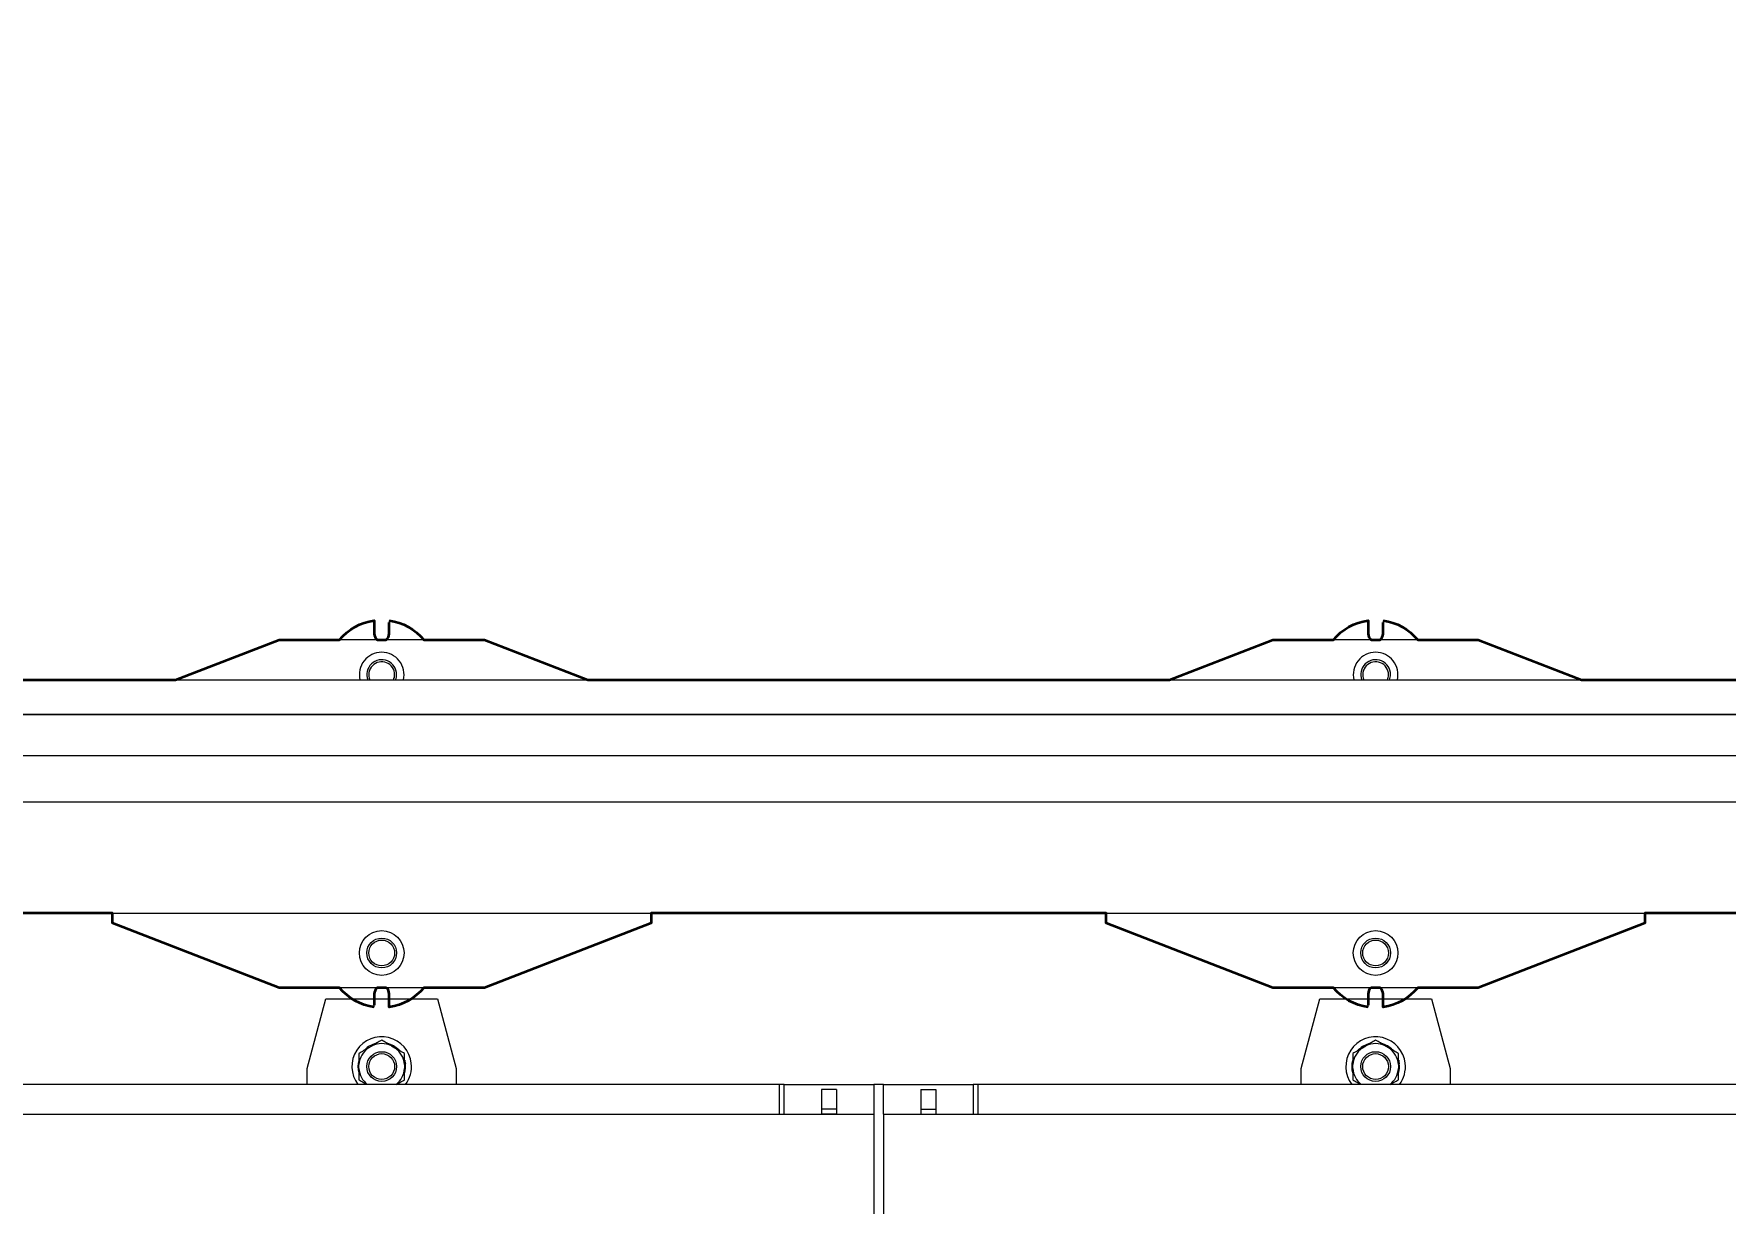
# Model space of a CAD drawing. Extents: x 28911 to 70911, y -59 to 29641.
# Drawn here: x 49923 to 51624, y 22866 to 24050 of the extents above; entities that cross this region are included whole.
import ezdxf

# ---------------------------------------------------------------- set-up
doc = ezdxf.new("R2010")
doc.units = 0
doc.header["$LTSCALE"] = 300
doc.header["$MEASUREMENT"] = 0
doc.linetypes.add('CONTINUA', pattern=[0])
doc.layers.add('22 CONTINUA 0.18', color=3, linetype='Continuous', lineweight=18)
doc.layers.add('23 CONTINUA 0.35', color=4, linetype='Continuous', lineweight=35)
doc.styles.get("Standard").update_dxf_attribs({"font": 'STANDARD'})
doc.dimstyles.new('sc1a100', dxfattribs={"dimscale": 100, "dimtxt": 3, "dimasz": 3, "dimexe": 0, "dimexo": 0, "dimgap": 1, "dimtad": 1, "dimzin": 12, "dimdsep": 46, "dimtxsty": 'Standard', "dimblk": 'CLOSEDBLANK', "dimcen": 1, "dimclrd": 253, "dimclre": 253, "dimclrt": 2, "dimadec": 0, "dimazin": 3, "dimtfac": 1, "dimtmove": 0, "dimatfit": 1, "dimldrblk": 'CLOSEDBLANK', "dimfxl": 1, "dimtolj": 1, "dimtzin": 0, "dimarcsym": 0})

# ---------------------------------------------------------------- blocks, each defined once
blk = doc.blocks.new('A$Cdbd99e87')
at = {"layer": '22 CONTINUA 0.18', "color": 253, "linetype": 'Continuous'}
for p, q in [((4995, -1607.1), (4995, -1600)), ((5005, -1607.1), (5005, -1600))]:
    blk.add_line(p, q, dxfattribs=at)
at = {"layer": '22 CONTINUA 0.18', "color": 7, "linetype": 'Continuous'}
for p, q in [((4995, -1692.9), (4995, -1607.1)), ((5005, -1692.9), (5005, -1607.1)), ((4995, -1700), (4005, -1700)), ((4900, -1700), (4900, -1730)), ((4905, -1730), (4905, -1700)), ((4957.5, -1700), (4942.5, -1700)), ((4942.5, -1705), (4942.5, -1700)), ((4957.5, -1705), (4957.5, -1700)), ((4995, -1700), (4995, -1692.9)), ((4995, -1700), (4995, -1730)), ((5005, -1700), (5005, -1692.9)), ((5995, -1700), (5005, -1700)), ((5005, -1730), (5005, -1700)), ((5042.5, -1705), (5042.5, -1700)), ((5042.5, -1700), (5057.5, -1700)), ((5057.5, -1705), (5057.5, -1700)), ((5095, -1700), (5095, -1730)), ((5100, -1730), (5100, -1700)), ((4957.5, -1705), (4942.5, -1705)), ((4942.5, -1725), (4942.5, -1705)), ((4957.5, -1725), (4957.5, -1705)), ((5042.5, -1705), (5057.5, -1705)), ((5042.5, -1725), (5042.5, -1705)), ((5057.5, -1725), (5057.5, -1705)), ((4100, -1730), (4900, -1730)), ((4425, -1746), (4425, -1730)), ((4482.9, -1731.1), (4484.1, -1730)), ((4575, -1730), (4575, -1746)), ((4900, -1730), (4905, -1730)), ((4995, -1730), (4905, -1730)), ((4957.5, -1725), (4942.5, -1725)), ((4995, -1730), (5005, -1730)), ((5095, -1730), (5005, -1730)), ((5042.5, -1725), (5057.5, -1725)), ((5095, -1730), (5100, -1730)), ((5100, -1730), (5900, -1730)), ((5425, -1746), (5425, -1730)), ((5482.9, -1731.1), (5484.1, -1730)), ((5575, -1730), (5575, -1746)), ((4443.8, -1816), (4425, -1746)), ((4477, -1750.1), (4477, -1745.9)), ((4523, -1745.9), (4523, -1750.1)), ((4575, -1746), (4556.2, -1816)), ((5443.8, -1816), (5425, -1746)), ((5477, -1750.1), (5477, -1745.9)), ((5523, -1745.9), (5523, -1750.1)), ((5575, -1746), (5556.2, -1816)), ((4490.3, -1769), (4486.7, -1766.9)), ((4513.3, -1766.9), (4509.7, -1769)), ((5490.3, -1769), (5486.7, -1766.9)), ((5513.3, -1766.9), (5509.7, -1769)), ((4556.2, -1816), (4443.8, -1816)), ((5556.2, -1816), (5443.8, -1816))]:
    blk.add_line(p, q, dxfattribs=at)
at = {"layer": '22 CONTINUA 0.18', "color": 7, "linetype": 'Continuous', "flags": 128}
for points in [[(4515.9, -1730), (4516.9, -1731), (4517.1, -1731.2)], [(5515.9, -1730), (5516.9, -1731), (5517.1, -1731.2)], [(4476.8, -1754.3), (4476.7, -1753.6), (4476.2, -1750.7)], [(5476.8, -1754.3), (5476.7, -1753.6), (5476.2, -1750.7)]]:
    blk.add_lwpolyline(points, dxfattribs=at)
at = {"layer": '22 CONTINUA 0.18', "color": 7, "linetype": 'Continuous'}
for centre, radius in [((4500, -1748), 15), ((4500, -1748), 13), ((5500, -1748), 15), ((5500, -1748), 13)]:
    blk.add_circle(centre, radius, dxfattribs=at)
for centre, radius, start, end in [((4500, -1748), 30, 143.1301, 186.4252), ((4500, -1748), 30, 186.4252, 36.8699), ((4500, -1748), 23.1, 128.7922, 174.8284), ((4500, -1748), 23.1, 5.1716, 51.2078), ((5500, -1748), 30, 143.1301, 186.4252), ((5500, -1748), 30, 186.4252, 36.8699), ((5500, -1748), 23.1, 128.7922, 174.8284), ((5500, -1748), 23.1, 5.1716, 51.2078), ((4500, -1748), 24, 164.8613, 186.4252), ((4500, -1748), 23.1, 185.1716, 234.8284), ((4500, -1748), 23.1, 305.1716, 354.8284), ((4500, -1748), 24, 344.8616, 15.2291), ((5500, -1748), 24, 164.8613, 186.4252), ((5500, -1748), 23.1, 185.1716, 234.8284), ((5500, -1748), 23.1, 305.1716, 354.8284), ((5500, -1748), 24, 344.8616, 15.2291), ((4500, -1748), 24, 224.4822, 256.3361), ((4500, -1748), 23.1, 245.1716, 294.8284), ((4500, -1748), 24, 283.4464, 315.352), ((5500, -1748), 24, 224.4822, 256.3361), ((5500, -1748), 23.1, 245.1716, 294.8284), ((5500, -1748), 24, 283.4464, 315.352)]:
    blk.add_arc(centre, radius, start, end, dxfattribs=at)
for points, knots in [([(4485.2, -1730), (4484.1, -1730.6), (4481.3, -1732.2), (4478.6, -1733.8), (4477, -1734.7)], [0, 0, 0, 0, 0.4038957, 1, 1, 1, 1]), ([(4477, -1734.7), (4477, -1736.5), (4477, -1740.2), (4477, -1744), (4477, -1745.9)], [0, 0, 0, 0, 0.496994, 1, 1, 1, 1]), ([(4523, -1734.7), (4521.4, -1733.8), (4518.7, -1732.3), (4516, -1730.7), (4514.8, -1730)], [0, 0, 0, 0, 0.588288, 1, 1, 1, 1]), ([(4523, -1745.9), (4523, -1744), (4523, -1740.2), (4523, -1736.6), (4523, -1734.7)], [0, 0, 0, 0, 0.496394, 1, 1, 1, 1]), ([(5485.2, -1730), (5484.1, -1730.6), (5481.3, -1732.2), (5478.6, -1733.8), (5477, -1734.7)], [0, 0, 0, 0, 0.403896, 1, 1, 1, 1]), ([(5477, -1734.7), (5477, -1736.5), (5477, -1740.2), (5477, -1744), (5477, -1745.9)], [0, 0, 0, 0, 0.496994, 1, 1, 1, 1]), ([(5523, -1734.7), (5521.4, -1733.8), (5518.7, -1732.3), (5516, -1730.7), (5514.8, -1730)], [0, 0, 0, 0, 0.588288, 1, 1, 1, 1]), ([(5523, -1745.9), (5523, -1744), (5523, -1740.2), (5523, -1736.6), (5523, -1734.7)], [0, 0, 0, 0, 0.496394, 1, 1, 1, 1]), ([(4477, -1750.1), (4477, -1752), (4477, -1755.8), (4477, -1759.4), (4477, -1761.3)], [0, 0, 0, 0, 0.496394, 1, 1, 1, 1]), ([(4523, -1761.3), (4523, -1759.5), (4523, -1755.8), (4523, -1752), (4523, -1750.1)], [0, 0, 0, 0, 0.496994, 1, 1, 1, 1]), ([(5477, -1750.1), (5477, -1752), (5477, -1755.8), (5477, -1759.4), (5477, -1761.3)], [0, 0, 0, 0, 0.496394, 1, 1, 1, 1]), ([(5523, -1761.3), (5523, -1759.5), (5523, -1755.8), (5523, -1752), (5523, -1750.1)], [0, 0, 0, 0, 0.496994, 1, 1, 1, 1]), ([(4477, -1761.3), (4478.6, -1762.2), (4481.8, -1764), (4485, -1765.9), (4486.7, -1766.9)], [0, 0, 0, 0, 0.4969936, 1, 1, 1, 1]), ([(4490.3, -1769), (4491.9, -1769.9), (4495.2, -1771.8), (4498.4, -1773.6), (4500, -1774.6)], [0, 0, 0, 0, 0.496394, 1, 1, 1, 1]), ([(4500, -1774.6), (4501.6, -1773.6), (4504.8, -1771.8), (4508, -1769.9), (4509.7, -1769)], [0, 0, 0, 0, 0.4969936, 1, 1, 1, 1]), ([(4513.3, -1766.9), (4514.9, -1765.9), (4518.2, -1764), (4521.4, -1762.2), (4523, -1761.3)], [0, 0, 0, 0, 0.4963935, 1, 1, 1, 1]), ([(5477, -1761.3), (5478.6, -1762.2), (5481.8, -1764), (5485, -1765.9), (5486.7, -1766.9)], [0, 0, 0, 0, 0.4969936, 1, 1, 1, 1]), ([(5490.3, -1769), (5491.9, -1769.9), (5495.2, -1771.8), (5498.4, -1773.6), (5500, -1774.6)], [0, 0, 0, 0, 0.496394, 1, 1, 1, 1]), ([(5500, -1774.6), (5501.6, -1773.6), (5504.8, -1771.8), (5508, -1769.9), (5509.7, -1769)], [0, 0, 0, 0, 0.496994, 1, 1, 1, 1]), ([(5513.3, -1766.9), (5514.9, -1765.9), (5518.2, -1764), (5521.4, -1762.2), (5523, -1761.3)], [0, 0, 0, 0, 0.496394, 1, 1, 1, 1])]:
    blk.add_open_spline(points, degree=3, knots=knots, dxfattribs=at)
blk = doc.blocks.new('A$C6208cbae')
at = {"layer": '22 CONTINUA 0.18', "color": 7, "linetype": 'CONTINUA'}
for p, q in [((1492.5, 193.9), (1491.9, 194.4)), ((1492.5, 181), (1492.5, 192.4)), ((1508.1, 194.4), (1507.5, 193.9)), ((1507.5, 192.4), (1507.5, 181)), ((2492.5, 193.9), (2491.9, 194.4)), ((2492.5, 181), (2492.5, 192.4)), ((2508.1, 194.4), (2507.5, 193.9)), ((2507.5, 192.4), (2507.5, 181)), ((1396.6, 174.9), (1229.6, 110.2)), ((1405.3, 175), (1396.9, 175)), ((1405.3, 175), (1454.4, 175)), ((1454.4, 175), (1455.7, 175)), ((1455.7, 175), (1544.3, 175)), ((1544.3, 175), (1545.6, 175)), ((1545.6, 175), (1594.7, 175)), ((1603.1, 175), (1594.7, 175)), ((1770.4, 110.2), (1603.4, 174.9)), ((2396.6, 174.9), (2229.6, 110.2)), ((2405.3, 175), (2396.9, 175)), ((2405.3, 175), (2454.4, 175)), ((2454.4, 175), (2455.7, 175)), ((2455.7, 175), (2544.3, 175)), ((2544.3, 175), (2545.6, 175)), ((2545.6, 175), (2594.7, 175)), ((2603.1, 175), (2594.7, 175)), ((2770.4, 110.2), (2603.4, 174.9)), ((1229, 101), (1229, 109.3)), ((1771, 101), (1771, 109.3)), ((2229, 101), (2229, 109.3)), ((2771, 101), (2771, 109.3)), ((6000, 100), (0, 100)), ((1000, -11.7), (3000, -11.7)), ((1000, -58.3), (3000, -58.3)), ((0, -100), (6000, -100)), ((6000, -100), (0, -100)), ((2986.2, -134.7), (986.2, -134.7)), ((1292.7, -134.7), (1396.6, -174.9)), ((1603.4, -174.9), (1707.3, -134.7)), ((2292.7, -134.7), (2396.6, -174.9)), ((2603.4, -174.9), (2707.3, -134.7)), ((1396.9, -175), (1405.3, -175)), ((1405.3, -175), (1454.4, -175)), ((1454.4, -175), (1455.7, -175)), ((1455.7, -175), (1544.3, -175)), ((1492.5, -192.4), (1492.5, -181)), ((1507.5, -181), (1507.5, -192.4)), ((1544.3, -175), (1545.6, -175)), ((1545.6, -175), (1594.7, -175)), ((1594.7, -175), (1603.1, -175)), ((2396.9, -175), (2405.3, -175)), ((2405.3, -175), (2454.4, -175)), ((2454.4, -175), (2455.7, -175)), ((2455.7, -175), (2544.3, -175)), ((2492.5, -192.4), (2492.5, -181)), ((2507.5, -181), (2507.5, -192.4)), ((2544.3, -175), (2545.6, -175)), ((2545.6, -175), (2594.7, -175)), ((2594.7, -175), (2603.1, -175)), ((1491.9, -194.4), (1492.5, -193.9)), ((1507.5, -193.9), (1508.1, -194.4)), ((2491.9, -194.4), (2492.5, -193.9)), ((2507.5, -193.9), (2508.1, -194.4))]:
    blk.add_line(p, q, dxfattribs=at)
for centre, radius in [((1500, 140), 22.5), ((1500, 140), 15), ((2500, 140), 22.5), ((2500, 140), 15), ((1500, 140), 13), ((2500, 140), 13)]:
    blk.add_circle(centre, radius, dxfattribs=at)
for centre, radius, start, end in [((1500, 140), 55, 98.4409, 140.4788), ((1500, 140), 55, 39.5212, 81.5591), ((2500, 140), 55, 98.4409, 140.4788), ((2500, 140), 55, 39.5212, 81.5591), ((1396.9, 174.2), 0.83, 90.0509, 111.2656), ((1500, 181), 7.5, 180, 233.1301), ((1500, 181), 7.5, 306.8699, 0), ((1603.1, 174.2), 0.83, 68.7344, 89.9491), ((2396.9, 174.2), 0.83, 90.0509, 111.2656), ((2500, 181), 7.5, 180, 233.1301), ((2500, 181), 7.5, 306.8699, 0), ((2603.1, 174.2), 0.83, 68.7344, 89.9491), ((1230, 109.3), 0.998, 113.1168, 181.4669), ((1770, 109.3), 0.998, 358.5331, 66.8832), ((2230, 109.3), 0.998, 113.1168, 181.4669), ((2770, 109.3), 0.998, 358.5331, 66.8832), ((1230, 101), 0.957, 177.3247, 267.0479), ((1770, 101), 0.957, 272.9521, 2.6753), ((2230, 101), 0.957, 177.3247, 267.0479), ((2770, 101), 0.957, 272.9521, 2.6753), ((1500, -140), 22.5, 166.3756, 270), ((1500, -140), 15, 180, 20.6913), ((1500, -140), 15, 159.3087, 180), ((1500, -140), 13, 155.94, 180), ((1500, -140), 13, 180, 24.06), ((1500, -140), 22.5, 270, 13.6244), ((2500, -140), 22.5, 166.3756, 270), ((2500, -140), 15, 180, 20.6913), ((2500, -140), 15, 159.3087, 180), ((2500, -140), 13, 155.94, 180), ((2500, -140), 13, 180, 24.06), ((2500, -140), 22.5, 270, 13.6244), ((1396.9, -174.2), 0.83, 248.7344, 269.9491), ((1500, -140), 55, 219.5212, 261.5591), ((1500, -181), 7.5, 126.8699, 180), ((1500, -181), 7.5, 0, 53.1301), ((1500, -140), 55, 278.4409, 320.4788), ((1603.1, -174.2), 0.83, 270.0509, 291.2656), ((2396.9, -174.2), 0.83, 248.7344, 269.9491), ((2500, -140), 55, 219.5212, 261.5591), ((2500, -181), 7.5, 126.8699, 180), ((2500, -181), 7.5, 0, 53.1301), ((2500, -140), 55, 278.4409, 320.4788), ((2603.1, -174.2), 0.83, 270.0509, 291.2656)]:
    blk.add_arc(centre, radius, start, end, dxfattribs=at)
for points, knots in [([(1492.5, 192.4), (1492.5, 192.6), (1492.5, 193), (1492.5, 193.5), (1492.5, 193.8), (1492.5, 193.9), (1492.5, 193.9)], [0, 0, 0, 0, 0.250602, 0.500291, 0.750045, 1, 1, 1, 1]), ([(1507.5, 193.9), (1507.5, 193.9), (1507.5, 193.8), (1507.5, 193.5), (1507.5, 193), (1507.5, 192.6), (1507.5, 192.4)], [0, 0, 0, 0, 0.250508, 0.500159, 0.749962, 1, 1, 1, 1]), ([(2492.5, 192.4), (2492.5, 192.6), (2492.5, 193), (2492.5, 193.5), (2492.5, 193.8), (2492.5, 193.9), (2492.5, 193.9)], [0, 0, 0, 0, 0.250602, 0.500291, 0.750045, 1, 1, 1, 1]), ([(2507.5, 193.9), (2507.5, 193.9), (2507.5, 193.8), (2507.5, 193.5), (2507.5, 193), (2507.5, 192.6), (2507.5, 192.4)], [0, 0, 0, 0, 0.250508, 0.500159, 0.749962, 1, 1, 1, 1]), ([(1492.5, -193.9), (1492.5, -193.9), (1492.5, -193.8), (1492.5, -193.5), (1492.5, -193), (1492.5, -192.6), (1492.5, -192.4)], [0, 0, 0, 0, 0.2505077, 0.5001592, 0.7499619, 1, 1, 1, 1]), ([(1507.5, -192.4), (1507.5, -192.6), (1507.5, -193), (1507.5, -193.5), (1507.5, -193.8), (1507.5, -193.9), (1507.5, -193.9)], [0, 0, 0, 0, 0.250602, 0.500291, 0.750045, 1, 1, 1, 1]), ([(2492.5, -193.9), (2492.5, -193.9), (2492.5, -193.8), (2492.5, -193.5), (2492.5, -193), (2492.5, -192.6), (2492.5, -192.4)], [0, 0, 0, 0, 0.2505077, 0.5001592, 0.7499619, 1, 1, 1, 1]), ([(2507.5, -192.4), (2507.5, -192.6), (2507.5, -193), (2507.5, -193.5), (2507.5, -193.8), (2507.5, -193.9), (2507.5, -193.9)], [0, 0, 0, 0, 0.250602, 0.500291, 0.750045, 1, 1, 1, 1])]:
    blk.add_open_spline(points, degree=3, knots=knots, dxfattribs=at)
at = {"layer": '23 CONTINUA 0.35', "color": 7, "linetype": 'CONTINUA'}
for points in [[(771, 110), (771, 100), (1229, 100), (1229, 110), (1396.7, 175), (1405.3, 175), (1454.4, 175), (1457.6, 175, -0.188235), (1492.5, 194.5), (1492.5, 181, 0.236068), (1495.5, 175), (1504.5, 175, 0.236068), (1507.5, 181), (1507.5, 192.4)], [(1507.5, 194.5, -0.188235), (1542.4, 175), (1544.3, 175), (1545.6, 175), (1594.7, 175), (1603.3, 175), (1771, 110), (1771, 100), (2229, 100), (2229, 110), (2396.7, 175), (2405.3, 175), (2454.4, 175), (2457.6, 175, -0.188235), (2492.5, 194.5), (2492.5, 181, 0.236068), (2495.5, 175), (2504.5, 175, 0.236068), (2507.5, 181), (2507.5, 192.4)], [(2507.5, 194.5, -0.188235), (2542.4, 175), (2544.3, 175), (2545.6, 175), (2594.7, 175), (2603.3, 175), (2771, 110), (2771, 100), (3229, 100), (3229, 110), (3396.7, 175), (3405.3, 175), (3454.4, 175), (3457.6, 175, -0.188235), (3492.5, 194.5), (3492.5, 181, 0.236068), (3495.5, 175), (3504.5, 175, 0.236068), (3507.5, 181), (3507.5, 192.4)], [(1492.5, -194.5, -0.188235), (1457.6, -175), (1455.7, -175), (1454.4, -175), (1405.3, -175), (1396.7, -175), (1292.7, -134.7), (986.2, -134.7), (707.3, -134.7), (603.3, -175), (594.7, -175), (545.6, -175), (542.4, -175, -0.188235), (507.5, -194.5), (507.5, -181, 0.236068), (504.5, -175), (495.5, -175, 0.236068), (492.5, -181), (492.5, -192.4)], [(2492.5, -194.5, -0.188235), (2457.6, -175), (2455.7, -175), (2454.4, -175), (2405.3, -175), (2396.7, -175), (2292.7, -134.7), (1707.3, -134.7), (1603.3, -175), (1594.7, -175), (1545.6, -175), (1542.4, -175, -0.188235), (1507.5, -194.5), (1507.5, -181, 0.236068), (1504.5, -175), (1495.5, -175, 0.236068), (1492.5, -181), (1492.5, -192.4)], [(3492.5, -194.5, -0.188235), (3457.6, -175), (3455.7, -175), (3454.4, -175), (3405.3, -175), (3396.7, -175), (3292.7, -134.7), (2986.2, -134.7), (2707.3, -134.7), (2603.3, -175), (2594.7, -175), (2545.6, -175), (2542.4, -175, -0.188235), (2507.5, -194.5), (2507.5, -181, 0.236068), (2504.5, -175), (2495.5, -175, 0.236068), (2492.5, -181), (2492.5, -192.4)]]:
    blk.add_lwpolyline(points, format="xyb", dxfattribs=at)
blk = doc.blocks.new('_ClosedBlank')
at = {"color": 0, "linetype": 'ByBlock', "lineweight": -2}
for p, q in [((-1, 0.1667), (0, 0)), ((-1, 0.1667), (-1, -0.1667)), ((0, 0), (-1, -0.1667))]:
    blk.add_line(p, q, dxfattribs=at)
blk = doc.blocks.new('*D77')
at = {"layer": '23 CONTINUA 0.35', "color": 253, "lineweight": -2, "transparency": 16777216}
for p, q in [((37772.7, 23323.3), (37772.7, 26958.2)), ((38072.7, 26958.2), (58472.7, 26958.2)), ((58772.7, 23323.3), (58772.7, 26958.2))]:
    blk.add_line(p, q, dxfattribs=at)
at = {"layer": 'DEFPOINTS', "color": 0, "transparency": 16777216}
for p in [(58772.7, 26958.2), (37772.7, 23323.3), (58772.7, 23323.3)]:
    blk.add_point(p, dxfattribs=at)
at = {"layer": '23 CONTINUA 0.35', "color": 253, "lineweight": -2, "transparency": 16777216, "xscale": 300, "yscale": 300, "zscale": 300, "rotation": 180}
blk.add_blockref('_ClosedBlank', (37772.7, 26958.2), dxfattribs=at)
at = {"layer": '23 CONTINUA 0.35', "color": 253, "lineweight": -2, "transparency": 16777216, "xscale": 300, "yscale": 300, "zscale": 300}
blk.add_blockref('_ClosedBlank', (58772.7, 26958.2), dxfattribs=at)
at = {"layer": '23 CONTINUA 0.35', "color": 2, "transparency": 16777216, "insert": (48272.7, 27208.2), "char_height": 300, "attachment_point": 5}
blk.add_mtext('\\A1;21000', dxfattribs=at)

msp = doc.modelspace()

# ---------------------------------------------------------------- block references
at = {"layer": '23 CONTINUA 0.35', "rotation": 180}
for name, p in [('A$C6208cbae', (52772.732, 23264.989)), ('A$Cdbd99e87', (55772.732, 21262.689))]:
    msp.add_blockref(name, p, dxfattribs=at)

# ---------------------------------------------------------------- dimensions: what is measured, and where the dimension line sits
at = {"layer": '23 CONTINUA 0.35'}
dim = msp.add_linear_dim(base=(58772.732, 26958.2), p1=(37772.732, 23323.289), p2=(58772.732, 23323.289), dimstyle='sc1a100', dxfattribs=at)
dim.commit()
dim.dimension.update_dxf_attribs({"geometry": '*D77', "text_midpoint": (48272.732, 26958.2), "dimtype": 160})

doc.saveas('drawing.dxf')
